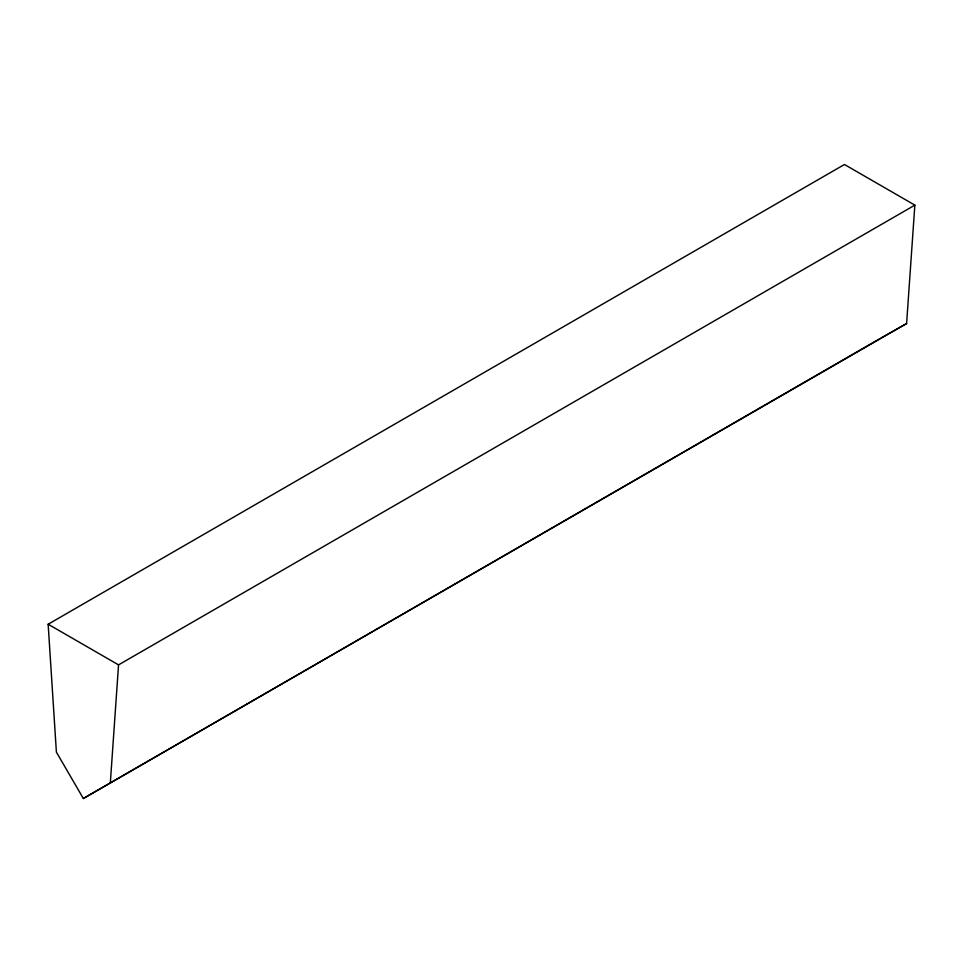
<?xml version="1.0" encoding="UTF-8"?>
<svg xmlns="http://www.w3.org/2000/svg" width="963" height="963" viewBox="0 0 963 963"><rect width="100%" height="100%" fill="white"/><g stroke="black" fill="none" stroke-linecap="round" stroke-linejoin="round"><path stroke-width="1.44" d="M110.3 783.28L118.545 664.879L914.85 205.131L844.455 164.492L48.15 624.229L56.396 752.151L83.348 798.508L906.604 323.544L914.85 205.131M83.348 798.508L879.652 338.771M880.94 338.037L906.604 323.544M48.15 624.229L118.545 664.879"/></g></svg>
